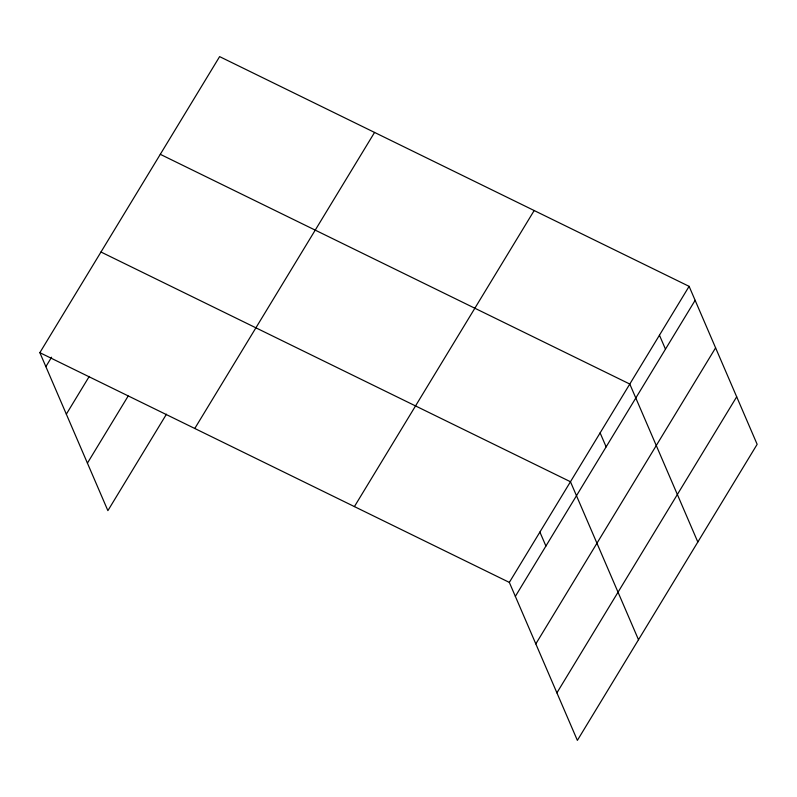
<?xml version="1.0" encoding="UTF-8"?>
<svg xmlns="http://www.w3.org/2000/svg" width="797" height="797" viewBox="0 0 797 797"><rect width="100%" height="100%" fill="white"/><g stroke="black" fill="none" stroke-linecap="round" stroke-linejoin="round"><path stroke-width="1.2" d="M39.85 352.673L219.623 56.617L689.116 286.352L757.15 444.327L577.377 740.383L509.333 582.398L39.85 352.673L107.884 510.648L166.463 414.191M45.867 366.65L51.596 357.205M66.33 414.171L89.254 376.423M87.421 463.127L128.168 396.029M194.777 428.477L374.56 132.432M354.406 506.593L534.179 210.538M509.333 582.398L689.116 286.352M515.35 596.375L695.133 300.32M535.823 643.896L715.596 347.841M556.904 692.862L736.687 396.806M160.297 154.319L629.789 384.044L697.823 542.03M100.97 252.011L570.463 481.737L638.497 639.722M659.448 335.198L665.465 349.166M600.121 432.891L606.138 446.868M539.898 532.067L545.915 546.045"/></g></svg>
